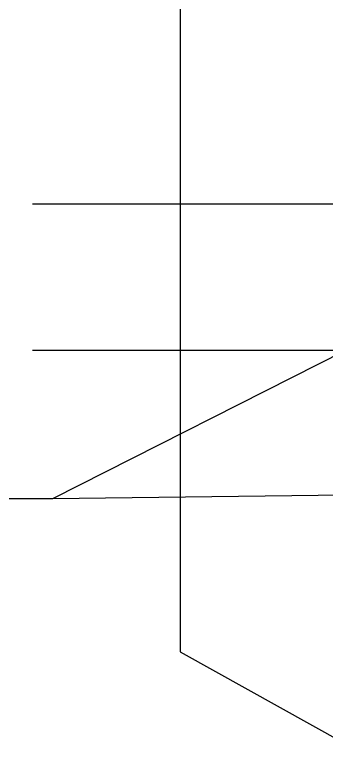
# Model space of a CAD drawing. Header units: millimetres. Extents: x -8855 to 105318, y -17958 to 67465.
# Drawn here: x 67560 to 68757, y 57308 to 60198 of the extents above; entities that cross this region are included whole.
import ezdxf

# ---------------------------------------------------------------- set-up
doc = ezdxf.new("R2010")
doc.units = ezdxf.units.MM
doc.header["$LTSCALE"] = 25
doc.layers.add('DIM', color=5, linetype='Continuous')

msp = doc.modelspace()

# ---------------------------------------------------------------- linework, layer by layer
for p, q in [((68193.88981, 63206.58166), (68193.88981, 57753.55838)), ((68193.88981, 57753.55838), (69779.63085, 56869.56986))]:
    msp.add_line(p, q)
at = {"layer": 'DIM'}
for p, q in [((69828.52591, 59471.53855), (67626.51282, 59471.53855)), ((69328.09012, 59163.67897), (67703.21687, 58341.21759)), ((69966.13169, 58909.92816), (67626.51282, 58909.92816)), ((70081.60734, 58369.61995), (67703.21687, 58341.21759)), ((67703.21687, 58341.21759), (67299.10159, 58341.21759))]:
    msp.add_line(p, q, dxfattribs=at)

doc.saveas('drawing.dxf')
